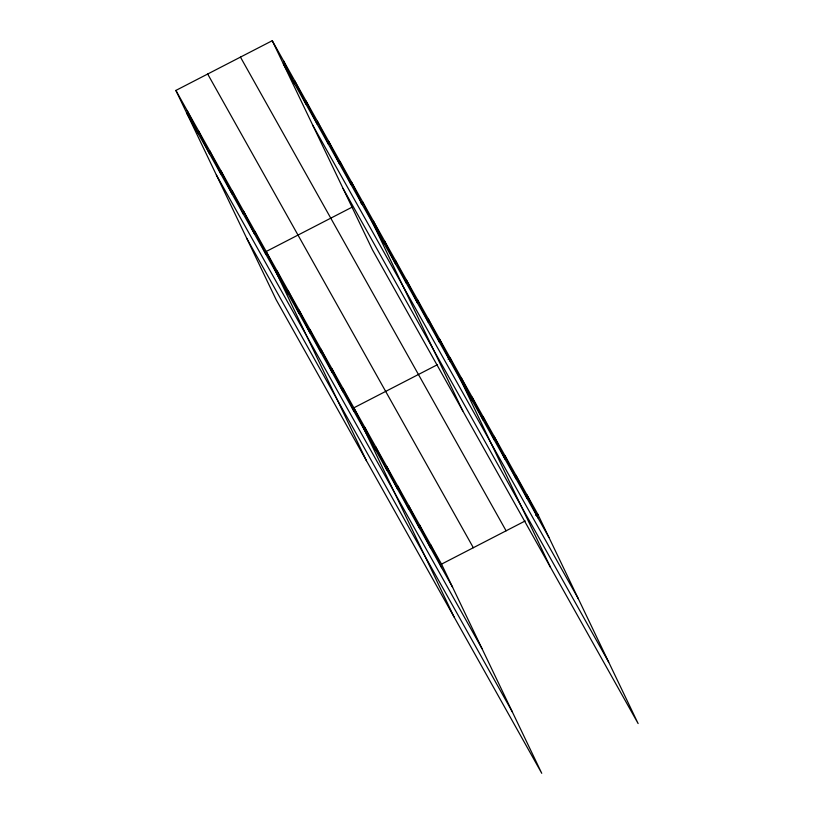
<?xml version="1.0" encoding="UTF-8"?>
<svg xmlns="http://www.w3.org/2000/svg" width="814" height="814" viewBox="0 0 814 814"><rect width="100%" height="100%" fill="white"/><g stroke="black" fill="none" stroke-linecap="round" stroke-linejoin="round"><path stroke-width="1.22" d="M175.875 90.435L441.524 564.133L541.748 773.3L276.088 299.603L175.875 90.435L272.252 40.7L537.912 514.397L638.125 723.565L372.476 249.867L272.252 40.7M351.974 207.224L266.198 251.495L366.412 460.663M360.46 202.849L362.576 201.76L462.79 410.928M437.525 364.641L353.866 407.814L454.08 616.981M448.127 359.167L450.244 358.079L550.457 567.246M441.524 564.133L525.183 520.96M535.785 515.496L537.912 514.397M283.313 63.787L548.962 537.484M312.739 125.193L578.388 598.89M343.05 188.461L608.699 662.158M240.456 57.112L506.105 530.809M207.682 74.023L473.331 547.72M186.935 113.522L452.584 587.22M216.361 174.929L482.01 648.626M246.673 238.197L512.321 711.894M526.953 494.861L538.003 517.938M515.995 475.315L527.055 498.402M505.036 455.779L516.096 478.856M494.078 436.243L505.138 459.32M483.119 416.697L494.179 439.784M472.161 397.161L483.221 420.238M461.202 377.615L472.262 400.702M439.285 338.543L450.346 361.62M428.327 318.996L439.387 342.084M417.368 299.46L428.429 322.537M406.41 279.914L417.47 303.001M395.451 260.378L406.512 283.455M384.493 240.842L395.553 263.919M373.534 221.296L384.595 244.383M351.292 181.624L362.352 204.711M339.998 161.498L351.058 184.575M328.703 141.361L339.764 164.438M317.419 121.225L328.48 144.312M306.125 101.099L317.185 124.176M294.841 80.962L305.901 104.05M283.547 60.836L294.607 83.913M430.565 544.597L441.626 567.673M419.607 525.05L430.667 548.137M408.659 505.514L419.709 528.601M397.7 485.978L408.75 509.055M386.742 466.432L397.802 489.519M375.783 446.896L386.843 469.973M364.825 427.35L375.885 450.437M342.908 388.278L353.968 411.355M331.949 368.732L343.009 391.819M320.991 349.196L332.051 372.273M310.032 329.65L321.092 352.737M299.074 310.114L310.134 333.201M288.115 290.578L299.176 313.655M277.157 271.031L288.217 294.119M254.904 231.359L265.964 254.446M243.62 211.233L254.68 234.31M232.326 191.097L243.386 214.184M221.042 170.96L232.102 194.047M209.747 150.834L220.808 173.911M198.453 130.698L209.513 153.785M187.169 110.572L198.229 133.649"/></g></svg>
